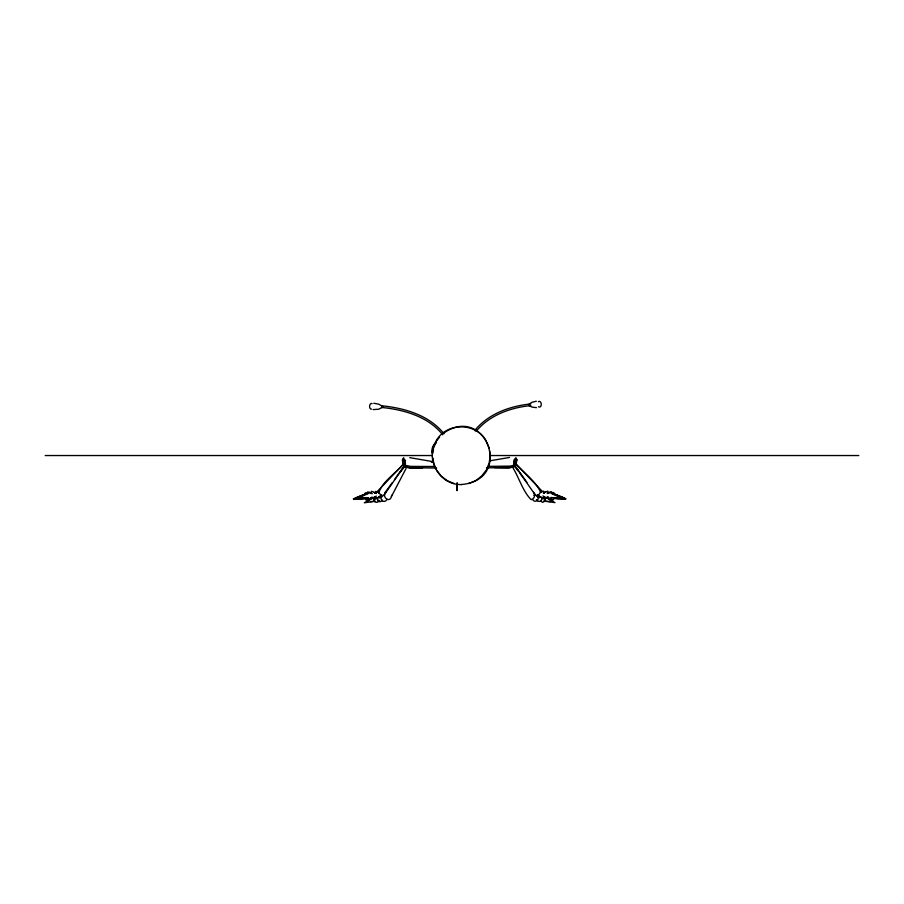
<?xml version="1.0" encoding="UTF-8"?>
<svg xmlns="http://www.w3.org/2000/svg" width="904" height="904" viewBox="0 0 904 904"><rect width="100%" height="100%" fill="white"/><g stroke="black" fill="none" stroke-linecap="round" stroke-linejoin="round"><path stroke-width="1.36" d="M550.446 498.511L553.327 499.856L553.926 497.675M373.793 497.641C372.81 501.573 377.024 504.319 379.397 500.624M381.149 496.771C380.121 501.2 384.81 503.268 387.115 499.415M365.521 498.488L365.95 500.048L368.821 498.692M366.741 493.968L367.781 491.866L371.646 493.505M370.538 493.426L371.578 491.313L375.442 492.951M373.928 497.562L374.527 499.596L379.138 496.85M374.844 493.437L375.68 491.369L379.092 492.635M368.843 493.132L369.465 492.284L371.171 492.883M554.344 493.561C554.785 494.42 553.655 491.132 552.039 493.211M381.318 495.166L381.285 496.341L379.002 492.318M515.28 458.633L513.766 463.763M542.084 497.573C542.547 501.437 538.49 502.906 536.445 499.72M515.359 465.526L515.427 464.961M432.971 453.04L433.457 449.288M490.16 455.537L489.177 463.051L486.759 468.871M514.026 462.113L513.935 462.758L514.207 461.232M549.847 498.567L549.191 499.347L546.016 497.675L547.722 498.375M515.709 463.379L516.681 459.605L515.619 460.735M540.795 492.544C535.518 480.51 522.331 471.854 513.834 461.56M457.311 490.578L457.345 482.996M543.925 497.008L542.513 498.33L537.462 494.804M548.231 496.997L547.033 498.375L542.931 495.923M515.935 465.04L516.952 459.56L515.743 458.509M551.971 497.708L550.83 498.929L547.18 496.816M433.626 448.034L436.044 442.203M515.393 464.057L516.546 460.441L515.868 457.627M406.156 468.306L392.144 495.132M515.348 466.294L510.941 467.424L486.476 467.876M385.68 492.477C381.409 496.929 389.952 503.788 391.579 496.115M391.387 496.454L392.336 494.804M376.753 492.058L403.794 463.718M540.502 496.601L539.292 497.742L537.055 495.821M541.044 500.816L541.451 500.138L541.112 500.692M544.479 501.517L544.875 500.85L542.739 502.375L540.999 501.347M544.547 501.404L545.485 497.449M513.992 466.396L514.444 465.65M405.444 464.317L385.025 493.731L381.816 496.872L380.098 495.742M540.106 497.211L540.14 497.019M404.472 465.628L394.506 479.685M392.359 482.634L384.833 492.759M405.5 463.944L403.986 458.825M400.913 471.323L404.845 466.238M436.519 441.039L439.593 437.039M486.284 470.046L481.674 476.046L475.662 480.657L468.679 483.55M474.702 430.575C488.216 413.817 509.867 406.02 530.738 403.952M476.024 431.513C489.041 415.388 510.353 407.557 530.806 405.591M528.761 404.483L532.004 402.257L536.321 401.229M381.816 494.985L379.126 497.2M538.761 496.047L537.462 496.68L534.253 493.55L513.822 464.136M514.952 459.108L513.788 460.249M405.433 461.752C397.726 471.911 382.019 481.29 378.652 493.268M540.547 491.866L537.982 496.16L537.948 494.985M381.352 496.906L379.556 497.968L378.776 496.793M383.025 406.981L378.765 409.218L373.126 409.58M382.448 500.228L379.962 501.856L377.827 500.33M376.335 496.104L372.459 498.488L371.307 497.867M442.135 434.259C485.12 401.579 515.077 480.114 461.164 484.544M436.485 442.519C432.948 444.587 431.14 448.972 432.168 452.927M367.453 501.302L366.911 501.72L367.499 501.776M372.098 497.008L371.036 497.731M367.476 501.291L368.097 500.85M373.747 497.516L370.075 499.539L369.42 498.658M513.506 466.939L508.602 468.08L494.398 467.594M367.25 497.731L368.244 499.11L370.696 497.946M374.346 497.482L374.957 497.098M375.16 496.556L376.335 498.579L378.787 497.415M368.775 500.409L370.199 499.539M370.55 498.036L371.16 497.652M378.64 497.505L379.171 497.392M514.613 465.029L510.195 466.125L488.171 466.362M543.315 493.042L547.7 491.132L548.728 493.234M547.202 493.55L551.485 491.686L552.525 493.787M369.883 499.437L364.301 502.793L375.499 501.234M370.719 498.985L371.544 498.556M372.346 498.138L373.137 497.754M403.704 457.661L402.687 459.774L403.873 464.249M533.744 495.279L535.462 494.533M540.705 492.194L543.598 491.177L544.434 493.256M358.063 497.268L353.724 499.437L365.837 498.579M359.012 496.838L359.962 496.432M543.654 492.759L545.564 492.183M548.106 492.703L550.186 492.228M361.815 495.663L362.707 495.302M363.577 494.951L364.854 494.488M368.414 497.641L356.967 498.612L368.391 493.46M403.523 458.701L402.314 459.74L403.331 465.221M364.933 494.194L353.306 498.918L355.747 499.064M489.685 460.837L509.494 457.458M374.392 501.211L370.414 501.686M373.714 492.364L375.612 492.94M553.7 494.025L554.333 494.002M551.768 493.087L565.972 498.737L556.582 498.545M366.515 497.629L361.611 498.059M364.583 498.545L357.679 499.031M550.886 493.279L562.299 498.42L550.852 497.46M422.518 467.888L410.665 468.272L405.76 467.119M359.577 498.172L355.182 498.093L367.499 493.279M536.49 407.636L532.14 407.139L528.874 405.489M434.767 466.509L410.755 466.385L404.664 465.21M379.352 492.104L378.719 492.047M436.643 468.046L410.1 467.707L403.93 466.475M45.2 455.537L432.372 455.537M490.883 455.537L858.8 455.537M373.793 403.263L378.889 404.212L382.415 406.348M550.4 501.596L546.445 501.245M554.66 497.641L564.096 497.912L554.728 494.081M381.691 405.783C404.45 408.032 429.117 415.128 443.966 433.717M381.488 407.421C404.28 409.715 428.281 416.642 442.757 434.801M461.628 484.544C440.011 485.538 424.677 459.435 436.056 441.039C446.214 422.157 476.125 422.157 486.284 441.039M431.389 462.136L433.83 462.475M409.772 457.65L433.31 461.718M553.813 498.499L565.554 499.257L561.214 497.076M554.423 494.307L555.689 494.77M543.779 501.053L554.966 502.613L548.547 498.805M367.239 493.403L365.329 492.827L364.933 493.742M557.463 495.471L558.378 495.855M454.124 483.55L447.141 480.657L441.129 476.046M559.305 496.251L560.254 496.658M375.861 493.177L376.459 493.539M375.329 492.883L375.951 493.234M371.533 493.437L372.166 493.787M549.067 499.347L550.502 500.228M551.169 500.669L551.802 501.11M540.14 496.669L544.739 499.415L545.383 497.844M532.524 499.562C534.897 503.268 539.066 500.522 538.129 496.578M402.992 460.317L403.647 460.916M515.472 463.537L542.061 491.087M404.868 459.842L405.489 460.441M514.421 466.057L518.354 471.131M436.519 470.046L440.361 475.052M520.376 473.82L521.732 475.64M526.919 482.442L516.127 467.379M513.11 468.114C519.303 478.284 522.794 491.234 531.111 499.652C534.32 499.177 535.891 494.703 533.597 492.284M404.822 465.831L405.274 466.577M381.759 500.172L382.155 500.839M374.392 501.042L374.798 501.709M378.222 500.997L377.183 497.754M486.759 442.203L489.177 448.034M433.626 463.051L436.044 468.871M402.879 460.543L403.568 463.56M405.06 461.413L405.331 462.95L405.229 462.204M489.505 450.531L490.002 454.294M432.971 458.046L433.457 461.797M403.851 465.142L403.918 465.707M365.498 499.268L365.34 497.867M373.714 497.403L373.872 498.816M456.87 482.996L456.87 490.51M371.555 409.139A2.87 1.774 -86.6 0 1 369.634 405.975A2.87 1.774 -86.6 0 1 372.132 403.613M538.343 401.715A2.87 1.91 86 0 1 541.281 404.28A2.87 1.91 86 0 1 538.479 406.687M537.191 500.533L537.518 499.98L537.191 500.533"/></g></svg>
